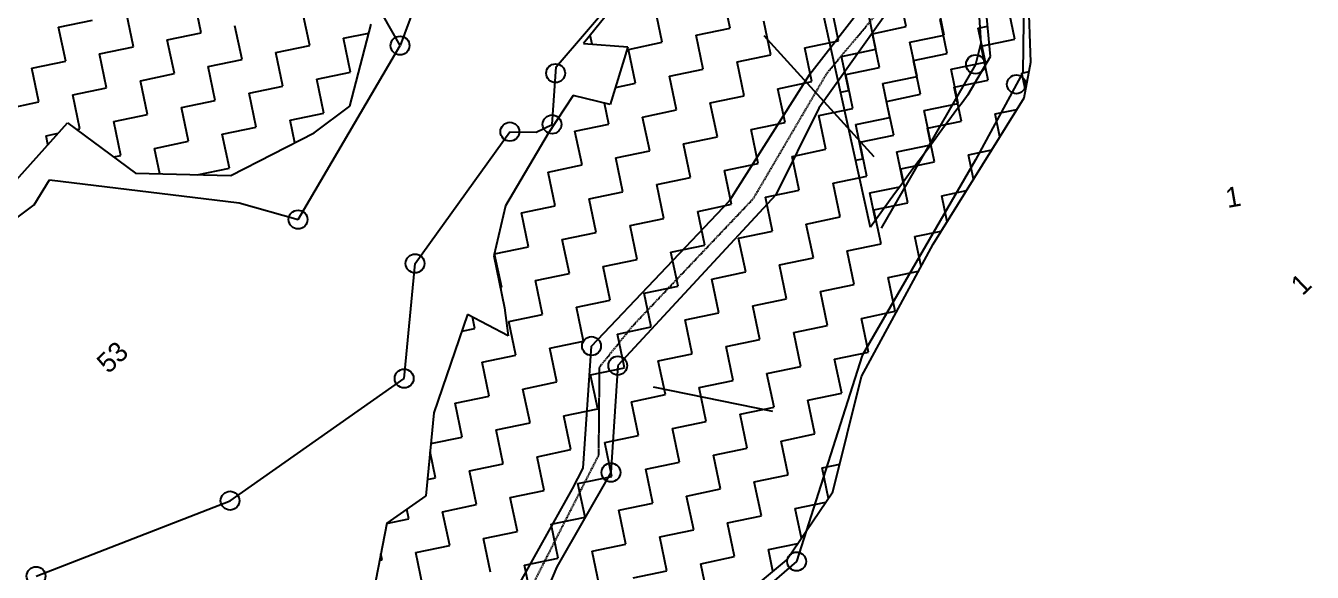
# Model space of a CAD drawing. Header units: metres. Extents: x 353942 to 357335, y 1746780 to 1749904.
# Drawn here: x 355671.2 to 356141.6, y 1748227.2 to 1748427.2 of the extents above; entities that cross this region are included whole.
import ezdxf

# ---------------------------------------------------------------- set-up
doc = ezdxf.new("R2010")
doc.units = ezdxf.units.M
doc.header["$MEASUREMENT"] = 0
doc.linetypes.add('DASHED', pattern=[0.75, 0.5, -0.25])
for name, color, linetype in [('OTHERS', 1, 'Continuous'), ('POLY_HATCH', 12, 'Continuous'), ('POLY_PARCEL', 6, 'Continuous'), ('POLY_ROAD', 30, 'Continuous'), ('SYM_ARROW', 1, 'Continuous'), ('TEXT_PARCEL', 7, 'Continuous')]:
    doc.layers.add(name, color=color, linetype=linetype)
doc.styles.add('TEXT_MAP', font='')
doc.styles.get('TEXT_MAP').set_extended_font_data('Kruti Dev 050')

msp = doc.modelspace()

# ---------------------------------------------------------------- linework, layer by layer
for centre, radius in [((355808.09, 1748419.97), 3.44), ((356018.52, 1748413.09), 3.47), ((355864.96, 1748409.84), 3.44), ((356033.43, 1748405.79), 3.44), ((355848.24, 1748388.45), 3.44), ((355863.66, 1748391.14), 3.44), ((355770.79, 1748356.3), 3.44), ((355813.57, 1748340.23), 3.44), ((355878.1, 1748310), 3.44), ((355887.69, 1748302.85), 3.44), ((355809.57, 1748298.12), 3.44), ((355885.19, 1748263.73), 3.44), ((355745.93, 1748253.42), 3.44), ((355953.1, 1748231.17), 3.44), ((355674.99, 1748225.82), 3.44)]:
    msp.add_circle(centre, radius)
at = {"layer": 'OTHERS', "linetype": 'DASHED', "ltscale": 0.5}
for p, q in [((355964.33, 1748410.04), (355989.53, 1748440.12)), ((355937.35, 1748364.03), (355964.33, 1748410.04)), ((355893.46, 1748317.71), (355937.35, 1748364.03)), ((355881.05, 1748302.31), (355893.46, 1748317.71)), ((355880.76, 1748270.07), (355881.05, 1748302.31)), ((355846.01, 1748201.74), (355880.76, 1748270.07))]:
    msp.add_line(p, q, dxfattribs=at)
at = {"layer": 'POLY_HATCH'}
for p, q in [((355944.08, 1748516.18), (355980.04, 1748353.53)), ((355894.03, 1748444.13), (355875.2, 1748420.78)), ((356038.71, 1748413.93), (356037.64, 1748445.41)), ((356024.01, 1748415.95), (356021.62, 1748441.54)), ((355789.74, 1748397.84), (355797.47, 1748427.81)), ((355875.2, 1748420.78), (355891.41, 1748419.5)), ((355891.41, 1748419.5), (355884.94, 1748398.35)), ((356015.85, 1748402.09), (356024.01, 1748415.95)), ((356036.27, 1748400.83), (356038.71, 1748413.93)), ((355871.4, 1748401.73), (355862.27, 1748387.78)), ((355884.94, 1748398.35), (355871.4, 1748401.73)), ((355776.72, 1748388.08), (355789.74, 1748397.84)), ((356003.01, 1748347.25), (356036.27, 1748400.83)), ((355662.57, 1748364.99), (355686.52, 1748391.75)), ((355686.52, 1748391.75), (355711.39, 1748373.26)), ((355746.18, 1748372.38), (355776.72, 1748388.08)), ((355862.27, 1748387.78), (355846.64, 1748361.36)), ((355711.39, 1748373.26), (355746.18, 1748372.38)), ((355846.64, 1748361.36), (355842.32, 1748342.98)), ((355976.82, 1748298.84), (356003.01, 1748347.25)), ((355842.32, 1748342.98), (355846.29, 1748324)), ((355832.8, 1748321.57), (355820.49, 1748285.6)), ((355847.64, 1748313.8), (355832.8, 1748321.57)), ((355846.29, 1748324), (355847.64, 1748313.8)), ((355966.36, 1748256.69), (355976.82, 1748298.84)), ((355820.49, 1748285.6), (355817.45, 1748255.18)), ((355949.36, 1748231.67), (355966.36, 1748256.69)), ((355817.45, 1748255.18), (355803.21, 1748245.21)), ((355803.21, 1748245.21), (355792.55, 1748190.16)), ((355899.5, 1748190.16), (355949.36, 1748231.67))]:
    msp.add_line(p, q, dxfattribs=at)
at = {"layer": 'POLY_HATCH', "linetype": 'Continuous'}
for p, q in [((355993.19, 1748426.9), (355990.61, 1748439.27)), ((355735.34, 1748424.65), (355732.75, 1748437.03)), ((355928.73, 1748426.34), (355926.14, 1748438.71)), ((355968.44, 1748421.72), (355965.86, 1748434.1)), ((356007.03, 1748423.77), (356004.45, 1748436.27)), ((356032.91, 1748422.28), (356030.32, 1748434.66)), ((355710.59, 1748419.48), (355708, 1748431.85)), ((355775.05, 1748420.04), (355772.47, 1748432.41)), ((355903.98, 1748421.16), (355901.39, 1748433.54)), ((355982.04, 1748418.61), (355979.46, 1748431.1)), ((356008.16, 1748417.11), (356005.57, 1748429.48)), ((355683.25, 1748426.68), (355695.63, 1748429.26)), ((355685.84, 1748414.3), (355683.25, 1748426.68)), ((355722.97, 1748422.06), (355735.34, 1748424.65)), ((355750.3, 1748414.86), (355747.72, 1748427.24)), ((355916.36, 1748423.75), (355928.73, 1748426.34)), ((355943.69, 1748416.55), (355941.11, 1748428.92)), ((355980.82, 1748424.31), (355993.19, 1748426.9)), ((356019.53, 1748426.36), (356022.97, 1748427.07)), ((356022.11, 1748413.86), (356019.53, 1748426.36)), ((355725.55, 1748409.69), (355722.97, 1748422.06)), ((355762.68, 1748417.45), (355775.05, 1748420.04)), ((355787.43, 1748422.62), (355796.63, 1748424.55)), ((355790.02, 1748410.25), (355787.43, 1748422.62)), ((355878.28, 1748420.54), (355877.6, 1748423.76)), ((355891.6, 1748418.57), (355903.98, 1748421.16)), ((355918.94, 1748411.37), (355916.36, 1748423.75)), ((355956.07, 1748419.14), (355968.44, 1748421.72)), ((355983.41, 1748411.93), (355980.82, 1748424.31)), ((355994.54, 1748421.19), (356007.03, 1748423.77)), ((355997.12, 1748408.7), (355994.54, 1748421.19)), ((356020.53, 1748419.7), (356032.91, 1748422.28)), ((355698.21, 1748416.89), (355710.59, 1748419.48)), ((355700.8, 1748404.51), (355698.21, 1748416.89)), ((355765.27, 1748405.07), (355762.68, 1748417.45)), ((355894.19, 1748406.2), (355891.6, 1748418.57)), ((355931.32, 1748413.96), (355943.69, 1748416.55)), ((355958.66, 1748406.76), (355956.07, 1748419.14)), ((355969.55, 1748416.02), (355982.04, 1748418.61)), ((355972.13, 1748403.53), (355969.55, 1748416.02)), ((355995.78, 1748414.52), (356008.16, 1748417.11)), ((356023.12, 1748407.32), (356020.53, 1748419.7)), ((355673.46, 1748411.71), (355685.84, 1748414.3)), ((355676.05, 1748399.34), (355673.46, 1748411.71)), ((355737.93, 1748412.27), (355750.3, 1748414.86)), ((355740.52, 1748399.9), (355737.93, 1748412.27)), ((355906.57, 1748408.79), (355918.94, 1748411.37)), ((355933.91, 1748401.59), (355931.32, 1748413.96)), ((355971.03, 1748409.35), (355983.41, 1748411.93)), ((355998.37, 1748402.15), (355995.78, 1748414.52)), ((356009.62, 1748411.28), (356022.11, 1748413.86)), ((356012.2, 1748398.78), (356009.62, 1748411.28)), ((355713.18, 1748407.1), (355725.55, 1748409.69)), ((355715.76, 1748394.72), (355713.18, 1748407.1)), ((355777.64, 1748407.66), (355790.02, 1748410.25)), ((355780.23, 1748395.29), (355777.64, 1748407.66)), ((355886.88, 1748404.67), (355894.19, 1748406.2)), ((355909.15, 1748396.41), (355906.57, 1748408.79)), ((355946.28, 1748404.17), (355958.66, 1748406.76)), ((355973.62, 1748396.97), (355971.03, 1748409.35)), ((355984.63, 1748406.11), (355997.12, 1748408.7)), ((355987.21, 1748393.62), (355984.63, 1748406.11)), ((356010.74, 1748404.73), (356023.12, 1748407.32)), ((356035.49, 1748409.91), (356038.06, 1748410.45)), ((356036.8, 1748403.68), (356035.49, 1748409.91)), ((355688.43, 1748401.93), (355700.8, 1748404.51)), ((355691.01, 1748389.55), (355688.43, 1748401.93)), ((355752.89, 1748402.49), (355765.27, 1748405.07)), ((355755.48, 1748390.11), (355752.89, 1748402.49)), ((355921.53, 1748399), (355933.91, 1748401.59)), ((355948.87, 1748391.8), (355946.28, 1748404.17)), ((355969.12, 1748402.91), (355972.13, 1748403.53)), ((355985.99, 1748399.56), (355998.37, 1748402.15)), ((356013.33, 1748392.36), (356010.74, 1748404.73)), ((355663.68, 1748396.75), (355676.05, 1748399.34)), ((355728.14, 1748397.31), (355740.52, 1748399.9)), ((355730.73, 1748384.94), (355728.14, 1748397.31)), ((355884.4, 1748391.24), (355882.81, 1748398.88)), ((355896.78, 1748393.82), (355909.15, 1748396.41)), ((355924.12, 1748386.62), (355921.53, 1748399)), ((355961.24, 1748394.38), (355973.62, 1748396.97)), ((355988.58, 1748387.18), (355985.99, 1748399.56)), ((355999.7, 1748396.2), (356012.2, 1748398.78)), ((356025.71, 1748394.95), (356033.64, 1748396.61)), ((355703.39, 1748392.14), (355715.76, 1748394.72)), ((355705.98, 1748379.76), (355703.39, 1748392.14)), ((355767.85, 1748392.7), (355780.23, 1748395.29)), ((355769.59, 1748384.41), (355767.85, 1748392.7)), ((355899.37, 1748381.45), (355896.78, 1748393.82)), ((355936.49, 1748389.21), (355948.87, 1748391.8)), ((355963.83, 1748382.01), (355961.24, 1748394.38)), ((355974.71, 1748391.03), (355987.21, 1748393.62)), ((356002.26, 1748383.83), (355999.7, 1748396.2)), ((356000.96, 1748389.77), (356013.33, 1748392.36)), ((356027.45, 1748386.63), (356025.71, 1748394.95)), ((355678.64, 1748386.96), (355683.07, 1748387.89)), ((355689.82, 1748389.3), (355691.01, 1748389.55)), ((355743.1, 1748387.52), (355755.48, 1748390.11)), ((355745.69, 1748375.15), (355743.1, 1748387.52)), ((355872.03, 1748388.65), (355884.4, 1748391.24)), ((355874.62, 1748376.27), (355872.03, 1748388.65)), ((355939.08, 1748376.83), (355936.49, 1748389.21)), ((355977.3, 1748378.54), (355974.71, 1748391.03)), ((355976.21, 1748384.6), (355988.58, 1748387.18)), ((356003.54, 1748377.4), (356000.96, 1748389.77)), ((355679.32, 1748383.71), (355678.64, 1748386.96)), ((355718.35, 1748382.35), (355730.73, 1748384.94)), ((355720.3, 1748373.03), (355718.35, 1748382.35)), ((355911.74, 1748384.04), (355924.12, 1748386.62)), ((355914.33, 1748371.66), (355911.74, 1748384.04)), ((355978.79, 1748372.22), (355976.21, 1748384.6)), ((355989.79, 1748381.12), (356002.15, 1748383.68)), ((355703.37, 1748379.22), (355705.98, 1748379.76)), ((355886.99, 1748378.86), (355899.37, 1748381.45)), ((355889.58, 1748366.49), (355886.99, 1748378.86)), ((355951.46, 1748379.42), (355963.83, 1748382.01)), ((355954.04, 1748367.05), (355951.46, 1748379.42)), ((355974.63, 1748377.99), (355977.3, 1748378.54)), ((355992.09, 1748370.02), (355989.79, 1748381.12)), ((356015.92, 1748379.98), (356024.43, 1748381.76)), ((356017.78, 1748371.06), (356015.92, 1748379.98)), ((355733.91, 1748372.69), (355745.69, 1748375.15)), ((355862.24, 1748373.69), (355874.62, 1748376.27)), ((355864.83, 1748361.31), (355862.24, 1748373.69)), ((355926.7, 1748374.25), (355939.08, 1748376.83)), ((355929.29, 1748361.87), (355926.7, 1748374.25)), ((355991.17, 1748374.81), (356003.54, 1748377.4)), ((355993.76, 1748362.43), (355991.17, 1748374.81)), ((355901.95, 1748369.07), (355914.33, 1748371.66)), ((355904.54, 1748356.7), (355901.95, 1748369.07)), ((355966.42, 1748369.63), (355978.79, 1748372.22)), ((355969.01, 1748357.26), (355966.42, 1748369.63)), ((355979.88, 1748366.05), (355990.83, 1748368.31)), ((355877.2, 1748363.9), (355889.58, 1748366.49)), ((355879.79, 1748351.52), (355877.2, 1748363.9)), ((355941.67, 1748364.46), (355954.04, 1748367.05)), ((355944.25, 1748352.08), (355941.67, 1748364.46)), ((355981.93, 1748356.13), (355979.88, 1748366.05)), ((356006.13, 1748365.02), (356015.22, 1748366.92)), ((356008.12, 1748355.49), (356006.13, 1748365.02)), ((355852.45, 1748358.72), (355864.83, 1748361.31)), ((355916.92, 1748359.28), (355929.29, 1748361.87)), ((355919.5, 1748346.91), (355916.92, 1748359.28)), ((355981.38, 1748359.85), (355993.76, 1748362.43)), ((355983.97, 1748347.47), (355981.38, 1748359.85)), ((355855.04, 1748346.35), (355852.45, 1748358.72)), ((355892.17, 1748354.11), (355904.54, 1748356.7)), ((355894.75, 1748341.73), (355892.17, 1748354.11)), ((355956.63, 1748354.67), (355969.01, 1748357.26)), ((355959.22, 1748342.3), (355956.63, 1748354.67)), ((355867.42, 1748348.94), (355879.79, 1748351.52)), ((355931.88, 1748349.5), (355944.25, 1748352.08)), ((355934.47, 1748337.12), (355931.88, 1748349.5)), ((355996.34, 1748350.06), (356006, 1748352.08)), ((355998.62, 1748339.15), (355996.34, 1748350.06)), ((355842.67, 1748343.76), (355855.04, 1748346.35)), ((355870, 1748336.56), (355867.42, 1748348.94)), ((355907.13, 1748344.32), (355919.5, 1748346.91)), ((355971.59, 1748344.88), (355983.97, 1748347.47)), ((355974.18, 1748332.51), (355971.59, 1748344.88)), ((355845.25, 1748331.39), (355842.67, 1748343.76)), ((355882.38, 1748339.15), (355894.75, 1748341.73)), ((355909.72, 1748331.95), (355907.13, 1748344.32)), ((355946.84, 1748339.71), (355959.22, 1748342.3)), ((355857.63, 1748333.97), (355870, 1748336.56)), ((355884.97, 1748326.77), (355882.38, 1748339.15)), ((355922.09, 1748334.53), (355934.47, 1748337.12)), ((355949.43, 1748327.33), (355946.84, 1748339.71)), ((355986.56, 1748335.1), (355997.69, 1748337.42)), ((355844.76, 1748331.28), (355845.25, 1748331.39)), ((355860.22, 1748321.6), (355857.63, 1748333.97)), ((355897.34, 1748329.36), (355909.72, 1748331.95)), ((355924.68, 1748322.16), (355922.09, 1748334.53)), ((355961.8, 1748329.92), (355974.18, 1748332.51)), ((355989.14, 1748322.72), (355986.56, 1748335.1)), ((355872.59, 1748324.18), (355884.97, 1748326.77)), ((355899.93, 1748316.98), (355897.34, 1748329.36)), ((355937.05, 1748324.75), (355949.43, 1748327.33)), ((355964.39, 1748317.55), (355961.8, 1748329.92)), ((355847.84, 1748319.01), (355860.22, 1748321.6)), ((355875.18, 1748311.81), (355872.59, 1748324.18)), ((355912.3, 1748319.57), (355924.68, 1748322.16)), ((355939.64, 1748312.37), (355937.05, 1748324.75)), ((355976.77, 1748320.13), (355989.14, 1748322.72)), ((355830.69, 1748315.42), (355835.47, 1748316.42)), ((355835.47, 1748316.42), (355834.58, 1748320.64)), ((355850.43, 1748306.63), (355847.84, 1748319.01)), ((355887.55, 1748314.4), (355899.93, 1748316.98)), ((355914.89, 1748307.2), (355912.3, 1748319.57)), ((355952.02, 1748314.96), (355964.39, 1748317.55)), ((355979.36, 1748307.76), (355976.77, 1748320.13)), ((355862.8, 1748309.22), (355875.18, 1748311.81)), ((355890.14, 1748302.02), (355887.55, 1748314.4)), ((355927.27, 1748309.78), (355939.64, 1748312.37)), ((355954.6, 1748302.58), (355952.02, 1748314.96)), ((355865.39, 1748296.85), (355862.8, 1748309.22)), ((355902.52, 1748304.61), (355914.89, 1748307.2)), ((355929.85, 1748297.41), (355927.27, 1748309.78)), ((355966.98, 1748305.17), (355979.36, 1748307.76)), ((355838.05, 1748304.05), (355850.43, 1748306.63)), ((355840.64, 1748291.67), (355838.05, 1748304.05)), ((355905.1, 1748292.23), (355902.52, 1748304.61)), ((355942.23, 1748300), (355954.6, 1748302.58)), ((355969.57, 1748292.8), (355966.98, 1748305.17)), ((355877.77, 1748299.43), (355890.14, 1748302.02)), ((355880.35, 1748287.06), (355877.77, 1748299.43)), ((355944.82, 1748287.62), (355942.23, 1748300)), ((355853.02, 1748294.26), (355865.39, 1748296.85)), ((355855.6, 1748281.88), (355853.02, 1748294.26)), ((355917.48, 1748294.82), (355929.85, 1748297.41)), ((355920.07, 1748282.45), (355917.48, 1748294.82)), ((355828.27, 1748289.08), (355840.64, 1748291.67)), ((355830.85, 1748276.71), (355828.27, 1748289.08)), ((355892.73, 1748289.65), (355905.1, 1748292.23)), ((355895.32, 1748277.27), (355892.73, 1748289.65)), ((355957.19, 1748290.21), (355969.57, 1748292.8)), ((355959.78, 1748277.83), (355957.19, 1748290.21)), ((355867.98, 1748284.47), (355880.35, 1748287.06)), ((355870.57, 1748272.1), (355867.98, 1748284.47)), ((355932.44, 1748285.03), (355944.82, 1748287.62)), ((355935.03, 1748272.66), (355932.44, 1748285.03)), ((355843.23, 1748279.3), (355855.6, 1748281.88)), ((355845.82, 1748266.92), (355843.23, 1748279.3)), ((355907.69, 1748279.86), (355920.07, 1748282.45)), ((355910.28, 1748267.48), (355907.69, 1748279.86)), ((355972.15, 1748280.42), (355972.25, 1748280.44)), ((355972.2, 1748280.22), (355972.15, 1748280.42)), ((355819.36, 1748274.31), (355830.85, 1748276.71)), ((355882.94, 1748274.68), (355895.32, 1748277.27)), ((355885.53, 1748262.31), (355882.94, 1748274.68)), ((355947.4, 1748275.25), (355959.78, 1748277.83)), ((355949.99, 1748262.87), (355947.4, 1748275.25)), ((355821.06, 1748261.75), (355819.06, 1748271.32)), ((355858.19, 1748269.51), (355870.57, 1748272.1)), ((355860.78, 1748257.13), (355858.19, 1748269.51)), ((355922.65, 1748270.07), (355935.03, 1748272.66)), ((355925.24, 1748257.7), (355922.65, 1748270.07)), ((355833.44, 1748264.33), (355845.82, 1748266.92)), ((355897.9, 1748264.9), (355910.28, 1748267.48)), ((355900.49, 1748252.52), (355897.9, 1748264.9)), ((355962.37, 1748265.46), (355968.88, 1748266.82)), ((355964.71, 1748254.26), (355962.37, 1748265.46)), ((355818.05, 1748261.12), (355821.06, 1748261.75)), ((355836.03, 1748251.96), (355833.44, 1748264.33)), ((355873.15, 1748259.72), (355885.53, 1748262.31)), ((355937.62, 1748260.28), (355949.99, 1748262.87)), ((355940.2, 1748247.91), (355937.62, 1748260.28)), ((355848.4, 1748254.55), (355860.78, 1748257.13)), ((355875.74, 1748247.35), (355873.15, 1748259.72)), ((355912.87, 1748255.11), (355925.24, 1748257.7)), ((355823.65, 1748249.37), (355836.03, 1748251.96)), ((355850.99, 1748242.17), (355848.4, 1748254.55)), ((355888.12, 1748249.93), (355900.49, 1748252.52)), ((355915.45, 1748242.73), (355912.87, 1748255.11)), ((355952.58, 1748250.5), (355963.74, 1748252.83)), ((355803.18, 1748245.09), (355811.28, 1748246.78)), ((355811.28, 1748246.78), (355810.53, 1748250.33)), ((355826.24, 1748237), (355823.65, 1748249.37)), ((355863.37, 1748244.76), (355875.74, 1748247.35)), ((355890.7, 1748237.56), (355888.12, 1748249.93)), ((355927.83, 1748245.32), (355940.2, 1748247.91)), ((355954.83, 1748239.72), (355952.58, 1748250.5)), ((355838.61, 1748239.58), (355850.99, 1748242.17)), ((355865.95, 1748232.38), (355863.37, 1748244.76)), ((355903.08, 1748240.15), (355915.45, 1748242.73)), ((355930.42, 1748232.95), (355927.83, 1748245.32)), ((355813.86, 1748234.41), (355826.24, 1748237)), ((355841.2, 1748227.21), (355838.61, 1748239.58)), ((355878.33, 1748234.97), (355890.7, 1748237.56)), ((355905.67, 1748227.77), (355903.08, 1748240.15)), ((355942.79, 1748235.53), (355953.51, 1748237.77)), ((355800.58, 1748231.63), (355801.49, 1748231.82)), ((355801.49, 1748231.82), (355801.04, 1748233.99)), ((355816.45, 1748222.03), (355813.86, 1748234.41)), ((355853.58, 1748229.8), (355865.95, 1748232.38)), ((355880.92, 1748222.6), (355878.33, 1748234.97)), ((355918.04, 1748230.36), (355930.42, 1748232.95)), ((355944.45, 1748227.58), (355942.79, 1748235.53)), ((355856.16, 1748217.42), (355853.58, 1748229.8)), ((355893.29, 1748225.18), (355905.67, 1748227.77)), ((355920.63, 1748217.98), (355918.04, 1748230.36))]:
    msp.add_line(p, q, dxfattribs=at)
at = {"layer": 'POLY_HATCH'}
msp.add_arc((359476.68, 1745812.55), 4322.38, 143.19466, 143.99442, dxfattribs=at)
at = {"layer": 'POLY_PARCEL'}
for p, q in [((356018, 1748460.53), (356020.4, 1748420.82)), ((355819.69, 1748451.13), (355808.09, 1748419.97)), ((356036.34, 1748451.41), (356035.81, 1748410.17)), ((355865.12, 1748412.2), (355890.95, 1748442.32)), ((355808.09, 1748419.97), (355801.55, 1748431.61)), ((355770.79, 1748356.3), (355808.09, 1748419.97)), ((356020.4, 1748420.82), (356018.52, 1748413.09)), ((355863.66, 1748391.14), (355865.12, 1748412.2)), ((356018.52, 1748413.09), (355983.99, 1748353.17)), ((356035.81, 1748410.17), (356018.46, 1748378.21)), ((355813.57, 1748340.23), (355848.24, 1748388.45)), ((355848.24, 1748388.45), (355857.86, 1748388.33)), ((355857.86, 1748388.33), (355863.66, 1748391.14)), ((356018.46, 1748378.21), (355977, 1748306.57)), ((355674.31, 1748361.66), (355679.86, 1748370.81)), ((355679.86, 1748370.81), (355749.26, 1748362.44)), ((355661.4, 1748352.05), (355674.31, 1748361.66)), ((355749.26, 1748362.44), (355770.79, 1748356.3)), ((355809.57, 1748298.12), (355813.57, 1748340.23)), ((355977, 1748306.57), (355953.1, 1748231.17)), ((355745.93, 1748253.42), (355809.57, 1748298.12)), ((355674.99, 1748225.82), (355745.93, 1748253.42)), ((355953.1, 1748231.17), (355895.36, 1748181.52))]:
    msp.add_line(p, q, dxfattribs=at)
at = {"layer": 'POLY_ROAD'}
for p, q in [((355957.97, 1748409.47), (355985.19, 1748444.62)), ((355987.98, 1748434.7), (355961.26, 1748397.12)), ((355928.5, 1748363.2), (355957.97, 1748409.47)), ((355961.26, 1748397.12), (355945.52, 1748365.39)), ((355945.52, 1748365.39), (355887.69, 1748302.85)), ((355878.1, 1748310), (355928.5, 1748363.2)), ((355875.07, 1748265.37), (355878.1, 1748310)), ((355887.69, 1748302.85), (355885.19, 1748263.73)), ((355871.18, 1748257.79), (355875.07, 1748265.37)), ((355885.19, 1748263.73), (355865.47, 1748229.17)), ((355838.59, 1748199.68), (355871.18, 1748257.79)), ((355865.47, 1748229.17), (355847.28, 1748187.28))]:
    msp.add_line(p, q, dxfattribs=at)
at = {"layer": 'SYM_ARROW'}
for points in [[(355941.14, 1748423.66), (355981.28, 1748379.42)], [(355900.67, 1748295.14), (355944.3, 1748286.13)]]:
    msp.add_lwpolyline(points, dxfattribs=at)
for points in [[(355941.12, 1748423.64), (355941.02, 1748423.79), (355941.17, 1748423.68)], [(355900.67, 1748295.11), (355900.5, 1748295.17), (355900.68, 1748295.17)]]:
    msp.add_solid(points, dxfattribs=at)

# ---------------------------------------------------------------- texts
at = {"layer": 'TEXT_PARCEL', "style": 'TEXT_MAP'}
for s, height, rotation, p in [('1', 7.35, 9.7738, (356110.62, 1748360.51)), ('1', 7.28, 43.5388, (356138.06, 1748328.18)), ('53', 7.282, 43.5388, (355701.47, 1748299.59))]:
    msp.add_text(s, height=height, rotation=rotation, dxfattribs=at).set_placement(p)

doc.saveas('drawing.dxf')
